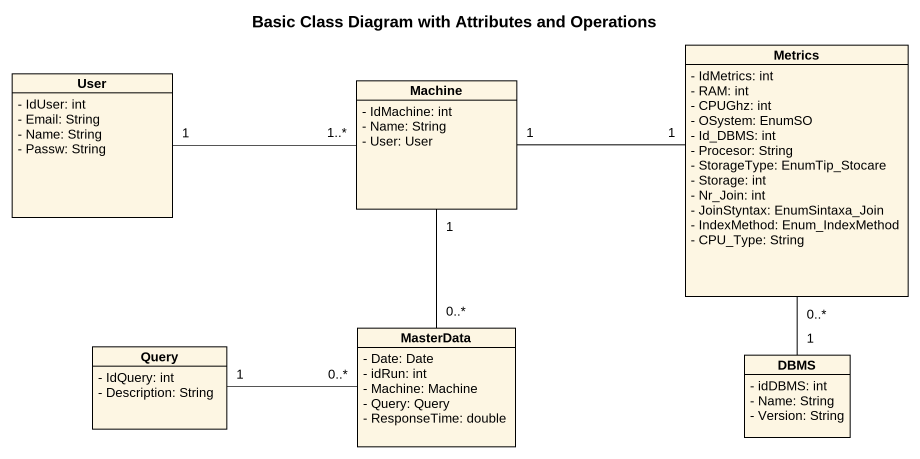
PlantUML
@startuml
title Basic Class Diagram with Attributes and Operations
hide circle
hide empty members
skinparam classAttributeIconSize 0
class User {
  - IdUser: int
  - Email: String
  - Name: String
  - Passw: String
}
class Metrics {
  - IdMetrics: int
  - RAM: int
  - CPUGhz: int
  - OSystem: EnumSO
  - Id_DBMS: int
  - Procesor: String
  - StorageType: EnumTip_Stocare
  - Storage: int
  - Nr_Join: int
  - JoinStyntax: EnumSintaxa_Join
  - IndexMethod: Enum_IndexMethod
  - CPU_Type: String
}
class Machine {
  - IdMachine: int
  - Name: String
  - User: User
}
class MasterData {
  - Date: Date
  - idRun: int
  - Machine: Machine
  - Query: Query
  - ResponseTime: double
}
class Query {
  - IdQuery: int
  - Description: String
}
class DBMS {
  - idDBMS: int
  - Name: String
  - Version: String
}
User "1" -right- "1..*" Machine
Machine "1" -right- "1" Metrics
MasterData "0..*" -up- "1" Machine
Query "1" -right- "0..*" MasterData
DBMS "1" -up- "0..*" Metrics
@enduml
